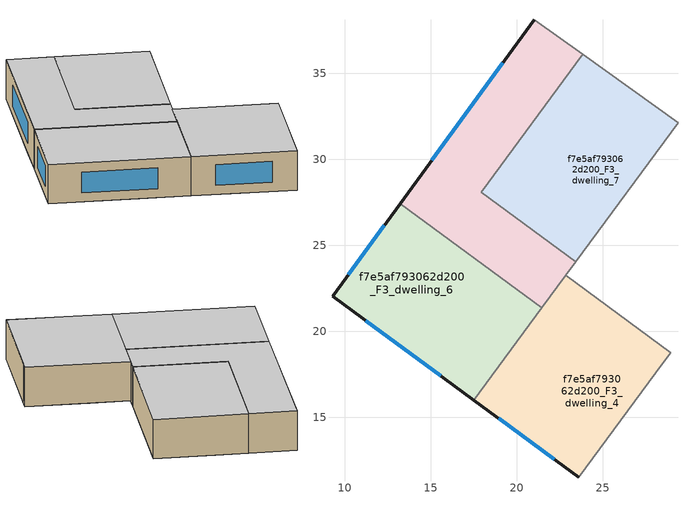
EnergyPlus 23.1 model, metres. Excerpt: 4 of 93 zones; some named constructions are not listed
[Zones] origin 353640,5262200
f7e5af793062d200_F3_dwelling_4
 floor to f7e5af793062d200_F2_dwelling_7 (EU_floor_Construction): 28.95,18.75 23.62,11.49 19.83,14.28 25.16,21.53 z9
 floor to f7e5af793062d200_F2_dwelling_8 (EU_floor_Construction): 25.16,21.53 19.83,14.28 17.51,15.98 22.85,23.23 z9
 wall outside (EU_wall_Construction): 17.51,15.98 23.62,11.49 z9:12
 wall to f7e5af793062d200_F3_dwelling_5 (EU_wall_Construction): 28.95,18.75 22.85,23.23 z9:12
 wall to f7e5af793062d200_F3_dwelling_2 (EU_wall_Construction): 23.62,11.49 28.5,18.14 z9:12
 wall to f7e5af793062d200_F3_dwelling_6 (EU_wall_Construction): 21.47,21.36 17.51,15.98 z9:12
 wall to f7e5af793062d200_F3_dwelling_8 (EU_wall_Construction): 22.85,23.23 21.47,21.36 z9:12
 wall to f7e5af793062d200_F3_dwelling_3 (EU_wall_Construction): 28.5,18.14 28.95,18.75 z9:12
 window (EU_Window_Construction): 18.95,14.92 22.18,12.54 z9.7:11.3
 ceiling to f7e5af793062d200_F4_dwelling_4 (EU_floor_Construction): 23.62,11.49 28.95,18.75 22.85,23.23 17.51,15.98 z12
f7e5af793062d200_F3_dwelling_6
 floor to f7e5af793062d200_F2_dwelling_9 (EU_floor_Construction): 18.51,23.53 14.55,18.15 9.29,22.02 13.22,27.41 z9
 floor to f7e5af793062d200_F2_dwelling_8 (EU_floor_Construction): 21.47,21.36 17.51,15.98 14.55,18.15 18.51,23.53 z9
 wall outside (EU_wall_Construction): 13.22,27.41 9.29,22.02 17.51,15.98 z9:12
 wall to f7e5af793062d200_F3_dwelling_8 (EU_wall_Construction): 21.47,21.36 13.22,27.41 z9:12
 window (EU_Window_Construction): 12.3,26.15 10.21,23.29 / 11.22,20.6 15.58,17.39 z9.7:11.3
 ceiling to f7e5af793062d200_F4_dwelling_6 (EU_floor_Construction): 17.51,15.98 21.47,21.36 13.22,27.41 9.29,22.02 z12
f7e5af793062d200_F3_dwelling_7
 floor to f7e5af793062d200_F2_dwelling_3 (EU_floor_Construction): 29.38,32.12 23.43,24.03 19.84,26.67 25.76,34.72 z9
 floor to f7e5af793062d200_F2_dwelling_4 (EU_floor_Construction): 25.76,34.72 19.84,26.67 17.94,28.07 23.83,36.1 z9
 wall to f7e5af793062d200_F3_dwelling_8 (EU_wall_Construction): 23.83,36.1 17.94,28.07 23.43,24.03 z9:12
 wall adiabatic (EU_wall_Construction): 29.38,32.12 23.83,36.1 z9:12
 wall to f7e5af793062d200_F3_dwelling_5 (EU_wall_Construction): 23.43,24.03 29.38,32.12 z9:12
 ceiling to f7e5af793062d200_F4_dwelling_7 (EU_floor_Construction): 23.43,24.03 29.38,32.12 23.83,36.1 17.94,28.07 z12
f7e5af793062d200_F3_dwelling_8
 floor to f7e5af793062d200_F2_dwelling_4 (EU_floor_Construction): 23.83,36.1 17.94,28.07 19.84,26.67 19.47,26.17 14.81,29.59 21.02,38.12 z9
 floor to f7e5af793062d200_F2_dwelling_9 (EU_floor_Construction): 20.1,25.71 18.51,23.53 13.22,27.41 14.81,29.59 z9
 floor to f7e5af793062d200_F2_dwelling_3 (EU_floor_Construction): 23.43,24.03 23.06,23.53 19.47,26.17 19.84,26.67 z9
 floor to f7e5af793062d200_F2_dwelling_8 (EU_floor_Construction): 23.06,23.53 21.47,21.36 18.51,23.53 20.1,25.71 z9
 wall outside (EU_wall_Construction): 21.02,38.12 13.22,27.41 z9:12
 wall adiabatic (EU_wall_Construction): 23.83,36.1 21.02,38.12 z9:12
 wall to f7e5af793062d200_F3_dwelling_5 (EU_wall_Construction): 22.85,23.23 23.43,24.03 z9:12
 window (EU_Window_Construction): 19.19,35.6 15.05,29.93 z9.7:11.3
 ceiling to f7e5af793062d200_F4_dwelling_8 (EU_floor_Construction): 21.47,21.36 23.43,24.03 17.94,28.07 23.83,36.1 21.02,38.12 13.22,27.41 z12
[SCHEDULE:FILE] Column Number=1; Rows to Skip at Top=0; Number of Hours of Data=8760; Column Separator=Comma; Interpolate to Timestep=No; Minutes per Item=60; Adjust Schedule for Daylight Savings=Yes
Name | File
EU_Step8_GainSchedule_f7e5af793062d200_F7_dwelling_4_f000 | ../../schedules/f7e5af793062d200/f7e5af793062d200_F7_dwelling_4_f000_gain.csv
EU_Step8_GainSchedule_f7e5af793062d200_F7_dwelling_5_f000 | ../../schedules/f7e5af793062d200/f7e5af793062d200_F7_dwelling_5_f000_gain.csv
EU_Step8_GainSchedule_f7e5af793062d200_F7_dwelling_6_f000 | ../../schedules/f7e5af793062d200/f7e5af793062d200_F7_dwelling_6_f000_gain.csv
EU_Step8_GainSchedule_f7e5af793062d200_F7_dwelling_7_f000 | ../../schedules/f7e5af793062d200/f7e5af793062d200_F7_dwelling_7_f000_gain.csv
EU_Step8_GainSchedule_f7e5af793062d200_F7_dwelling_8_f000 | ../../schedules/f7e5af793062d200/f7e5af793062d200_F7_dwelling_8_f000_gain.csv
EU_Step8_GainSchedule_f7e5af793062d200_F8_dwelling_0_f000 | ../../schedules/f7e5af793062d200/f7e5af793062d200_F8_dwelling_0_f000_gain.csv
EU_Step8_GainSchedule_f7e5af793062d200_F8_dwelling_1_f000 | ../../schedules/f7e5af793062d200/f7e5af793062d200_F8_dwelling_1_f000_gain.csv
EU_Step8_GainSchedule_f7e5af793062d200_F8_dwelling_2_f000 | ../../schedules/f7e5af793062d200/f7e5af793062d200_F8_dwelling_2_f000_gain.csv
EU_Step8_GainSchedule_f7e5af793062d200_F8_dwelling_3_f000 | ../../schedules/f7e5af793062d200/f7e5af793062d200_F8_dwelling_3_f000_gain.csv
EU_Step8_GainSchedule_f7e5af793062d200_F8_dwelling_4_f000 | ../../schedules/f7e5af793062d200/f7e5af793062d200_F8_dwelling_4_f000_gain.csv
EU_Step8_GainSchedule_f7e5af793062d200_F8_dwelling_5_f000 | ../../schedules/f7e5af793062d200/f7e5af793062d200_F8_dwelling_5_f000_gain.csv
EU_Step8_GainSchedule_f7e5af793062d200_F8_dwelling_6_f000 | ../../schedules/f7e5af793062d200/f7e5af793062d200_F8_dwelling_6_f000_gain.csv
EU_Step8_GainSchedule_f7e5af793062d200_F8_dwelling_7_f000 | ../../schedules/f7e5af793062d200/f7e5af793062d200_F8_dwelling_7_f000_gain.csv
EU_Step8_GainSchedule_f7e5af793062d200_F8_dwelling_8_f000 | ../../schedules/f7e5af793062d200/f7e5af793062d200_F8_dwelling_8_f000_gain.csv
EU_Step8_GainSchedule_f7e5af793062d200_F9_dwelling_0_f000 | ../../schedules/f7e5af793062d200/f7e5af793062d200_F9_dwelling_0_f000_gain.csv
EU_Step8_GainSchedule_f7e5af793062d200_F9_dwelling_1_f000 | ../../schedules/f7e5af793062d200/f7e5af793062d200_F9_dwelling_1_f000_gain.csv
EU_Step8_GainSchedule_f7e5af793062d200_F9_dwelling_2_f000 | ../../schedules/f7e5af793062d200/f7e5af793062d200_F9_dwelling_2_f000_gain.csv
EU_Step8_GainSchedule_f7e5af793062d200_F9_dwelling_3_f000 | ../../schedules/f7e5af793062d200/f7e5af793062d200_F9_dwelling_3_f000_gain.csv
EU_Step8_GainSchedule_f7e5af793062d200_F9_dwelling_4_f000 | ../../schedules/f7e5af793062d200/f7e5af793062d200_F9_dwelling_4_f000_gain.csv
EU_Step8_GainSchedule_f7e5af793062d200_F9_dwelling_5_f000 | ../../schedules/f7e5af793062d200/f7e5af793062d200_F9_dwelling_5_f000_gain.csv
EU_Step8_GainSchedule_f7e5af793062d200_F9_dwelling_6_f000 | ../../schedules/f7e5af793062d200/f7e5af793062d200_F9_dwelling_6_f000_gain.csv
EU_Step8_GainSchedule_f7e5af793062d200_F9_dwelling_7_f000 | ../../schedules/f7e5af793062d200/f7e5af793062d200_F9_dwelling_7_f000_gain.csv
EU_Step8_GainSchedule_f7e5af793062d200_F9_dwelling_8_f000 | ../../schedules/f7e5af793062d200/f7e5af793062d200_F9_dwelling_8_f000_gain.csv
